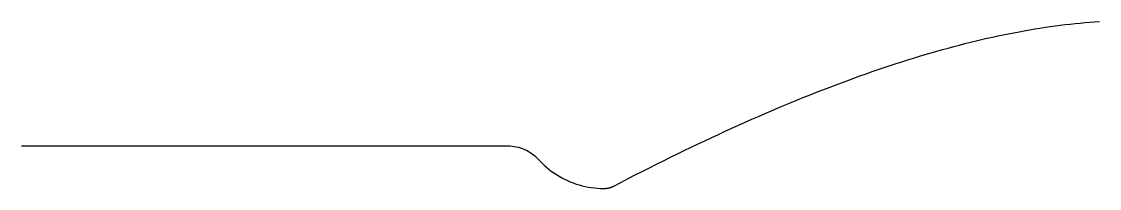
# Model space of a CAD drawing. Header units: metres. Extents: x -20 to 17, y 2 to 7.7.
import ezdxf

# ---------------------------------------------------------------- set-up
doc = ezdxf.new("R2010")
doc.units = ezdxf.units.M

msp = doc.modelspace()

# ---------------------------------------------------------------- linework, layer by layer
at = {"layer": 'Geometry'}
msp.add_lwpolyline([(-19.953, 3.464), (-3.287, 3.464), (-3.213, 3.462), (-3.14, 3.456), (-3.068, 3.447), (-2.996, 3.434), (-2.924, 3.416), (-2.854, 3.396), (-2.785, 3.371), (-2.717, 3.343), (-2.651, 3.312), (-2.587, 3.277), (-2.524, 3.238), (-2.464, 3.197), (-2.406, 3.152), (-2.35, 3.105), (-2.121, 2.879), (-2.044, 2.804), (-1.965, 2.733), (-1.882, 2.664), (-1.798, 2.598), (-1.711, 2.536), (-1.622, 2.476), (-1.531, 2.42), (-1.438, 2.367), (-1.343, 2.317), (-1.246, 2.271), (-1.148, 2.228), (-1.048, 2.189), (-0.947, 2.154), (-0.845, 2.122), (-0.742, 2.093), (-0.638, 2.069), (-0.533, 2.048), (-0.427, 2.031), (-0.321, 2.017), (-0.214, 2.008), (-0.107, 2.002), (0, 2), (0.012, 2), (0.025, 2), (0.037, 2.001), (0.049, 2.002), (0.061, 2.002), (0.074, 2.004), (0.086, 2.005), (0.098, 2.006), (0.11, 2.008), (0.123, 2.01), (0.135, 2.012), (0.147, 2.014), (0.159, 2.017), (0.171, 2.019), (0.183, 2.022), (0.195, 2.025), (0.207, 2.028), (0.218, 2.032), (0.23, 2.035), (0.242, 2.039), (0.253, 2.043), (0.265, 2.047), (0.277, 2.052), (0.288, 2.056), (0.299, 2.061), (0.311, 2.066), (0.322, 2.071), (0.333, 2.076), (0.344, 2.082), (0.344, 2.082), (0.591, 2.211), (0.836, 2.338), (1.081, 2.464), (1.324, 2.588), (1.566, 2.711), (1.808, 2.833), (2.048, 2.953), (2.288, 3.071), (2.526, 3.189), (2.763, 3.304), (3, 3.418), (3.235, 3.531), (3.469, 3.642), (3.702, 3.752), (3.935, 3.86), (4.166, 3.967), (4.396, 4.072), (4.625, 4.176), (4.853, 4.278), (5.08, 4.379), (5.306, 4.478), (5.531, 4.576), (5.755, 4.672), (5.978, 4.767), (6.2, 4.861), (6.421, 4.953), (6.641, 5.043), (6.86, 5.132), (7.078, 5.22), (7.294, 5.306), (7.51, 5.39), (7.725, 5.473), (7.939, 5.555), (8.151, 5.635), (8.363, 5.714), (8.574, 5.791), (8.783, 5.867), (8.992, 5.941), (9.199, 6.014), (9.406, 6.085), (9.612, 6.155), (9.816, 6.223), (10.02, 6.29), (10.222, 6.355), (10.423, 6.419), (10.624, 6.482), (10.823, 6.543), (11.022, 6.602), (11.219, 6.66), (11.415, 6.717), (11.61, 6.772), (11.805, 6.825), (11.998, 6.877), (12.19, 6.928), (12.381, 6.977), (12.571, 7.025), (12.761, 7.071), (12.949, 7.116), (13.136, 7.159), (13.322, 7.201), (13.507, 7.241), (13.691, 7.28), (13.874, 7.317), (14.056, 7.353), (14.237, 7.387), (14.417, 7.42), (14.595, 7.452), (14.773, 7.482), (14.95, 7.51), (15.126, 7.537), (15.301, 7.563), (15.474, 7.587), (15.647, 7.609), (15.819, 7.63), (15.989, 7.65), (16.159, 7.668), (16.328, 7.685), (16.495, 7.7), (16.662, 7.714), (16.827, 7.726), (16.992, 7.737)], dxfattribs=at)

doc.saveas('drawing.dxf')
